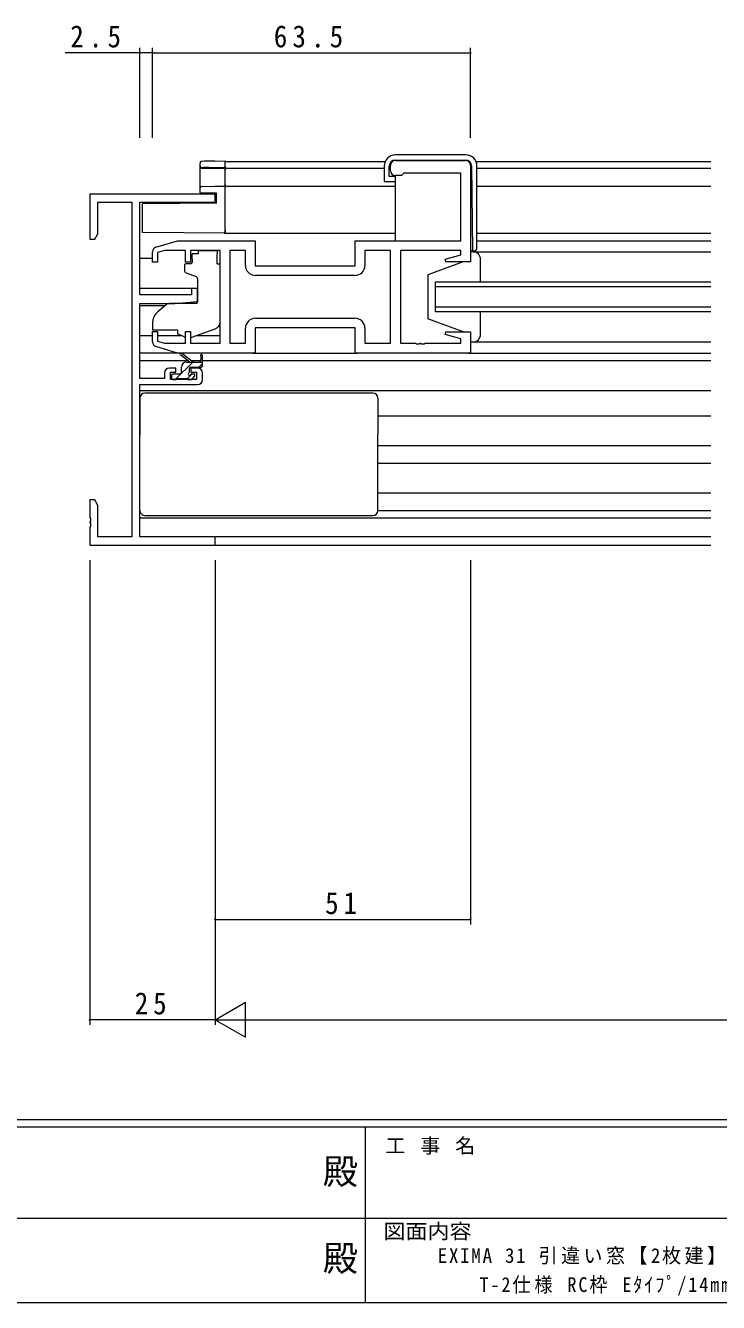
# Model space of a CAD drawing. Units: millimetres on the paper. Extents: x -420 to 373, y -297 to 267.
# Drawn here: x -100.5 to 37.8, y -297 to -42.3 of the extents above; entities that cross this region are included whole.
import ezdxf
from ezdxf.enums import TextEntityAlignment as Align

# ---------------------------------------------------------------- set-up
doc = ezdxf.new("R2010")
doc.units = ezdxf.units.MM
for name, color, linetype, lineweight in [('0-1_YKK_ZWAK', 7, 'Continuous', 9), ('0-3_YKK_11', 7, 'Continuous', 9), ('0-4_YKK_12', 2, 'Continuous', 9), ('0-5_YKK_13', 4, 'Continuous', 9), ('0-6_YKK_D', 6, 'Continuous', 9)]:
    doc.layers.add(name, color=color, linetype=linetype, lineweight=lineweight)
doc.layers.add('0-2_USER1', color=3, linetype='Continuous')
doc.styles.add('ＭＳ ゴシック', font='')
doc.styles.get('ＭＳ ゴシック').set_extended_font_data('MS Gothic')

msp = doc.modelspace()

# ---------------------------------------------------------------- linework, layer by layer
at = {"layer": '0-1_YKK_ZWAK'}
for p, q in [((352.3, -260.575), (-417.7, -260.575)), ((314.5, -261.975), (-417.7, -261.975)), ((-32.7, -261.975), (-32.7, -296.975)), ((-160.1, -280.175), (-31.3, -280.175)), ((-31.3, -280.175), (97.5, -280.175)), ((-417.7, -296.975), (314.5, -296.975))]:
    msp.add_line(p, q, dxfattribs=at)
at = {"layer": '0-3_YKK_11'}
for p, q in [((-27.7, -71.178), (-27.7, -70.178)), ((-26.7, -69.178), (-12.7, -69.178)), ((-11.7, -70.178), (-11.7, -89.378)), ((-25.5, -72.178), (-26.7, -72.178)), ((-25.2, -71.878), (-25.5, -72.178)), ((-25, -71.678), (-25.2, -71.878)), ((-13.63, -71.678), (-25, -71.678)), ((-13.63, -85.178), (-13.63, -71.678)), ((-87.7, -75.878), (-87.7, -84.878)), ((-62.7, -75.878), (-87.7, -75.878)), ((-62.7, -77.508), (-62.7, -75.878)), ((-86.07, -77.508), (-79.33, -77.508)), ((-86.07, -83.787), (-86.07, -77.508)), ((-79.33, -77.508), (-79.33, -144.248)), ((-77.7, -77.508), (-62.7, -77.508)), ((-77.7, -95.978), (-77.7, -77.508)), ((-86.7, -84.878), (-86.07, -83.787)), ((-87.7, -84.878), (-86.7, -84.878)), ((-74.487, -86.464), (-70.2, -85.178)), ((-70.2, -85.178), (-54.7, -85.178)), ((-54.7, -85.178), (-54.7, -90.178)), ((-34.7, -85.178), (-13.63, -85.178)), ((-34.7, -90.178), (-34.7, -85.178)), ((-75.2, -89.478), (-75.2, -87.422)), ((-72.805, -87.108), (-74.2, -87.526)), ((-74.2, -87.526), (-74.2, -89.478)), ((-68.6, -87.108), (-72.805, -87.108)), ((-68.6, -89.478), (-68.6, -87.108)), ((-67.6, -87.108), (-67.6, -89.478)), ((-61.7, -87.108), (-67.6, -87.108)), ((-61.7, -105.648), (-61.7, -87.108)), ((-59.77, -87.108), (-59.77, -105.648)), ((-56.63, -87.108), (-59.77, -87.108)), ((-56.63, -90.108), (-56.63, -87.108)), ((-32.77, -87.108), (-32.77, -90.108)), ((-27.7, -87.108), (-32.77, -87.108)), ((-27.7, -105.648), (-27.7, -87.108)), ((-25.7, -87.108), (-25.7, -105.648)), ((-13.63, -87.108), (-25.7, -87.108)), ((-16.729, -88.855), (-13.63, -88.025)), ((-16.66, -89.378), (-16.729, -88.855)), ((-13.63, -88.025), (-13.63, -87.108)), ((-74.2, -89.478), (-75.2, -89.478)), ((-67.6, -89.478), (-68.6, -89.478)), ((-54.7, -90.178), (-34.7, -90.178)), ((-11.7, -89.378), (-16.66, -89.378)), ((-34.77, -92.108), (-54.63, -92.108)), ((-34.77, -92.108), (-54.63, -92.108)), ((-67.4, -95.978), (-77.7, -95.978)), ((-67.4, -94.678), (-67.4, -95.978)), ((-66.2, -94.678), (-67.4, -94.678)), ((-66.2, -97.284), (-66.2, -94.678)), ((-77.7, -97.678), (-70.7, -97.678)), ((-77.7, -112.678), (-77.7, -97.678)), ((-70.7, -97.678), (-66.2, -97.284)), ((-54.63, -100.648), (-34.77, -100.648)), ((-75.2, -103.278), (-74.2, -103.278)), ((-75.2, -105.334), (-75.2, -103.278)), ((-74.2, -103.278), (-74.2, -105.229)), ((-68.6, -103.278), (-67.6, -103.278)), ((-68.6, -105.648), (-68.6, -103.278)), ((-67.6, -103.278), (-67.6, -105.648)), ((-56.63, -105.648), (-56.63, -102.648)), ((-54.7, -102.578), (-54.7, -107.578)), ((-34.7, -102.578), (-54.7, -102.578)), ((-34.7, -107.578), (-34.7, -102.578)), ((-32.77, -102.648), (-32.77, -105.648)), ((-16.729, -103.9), (-16.66, -103.378)), ((-13.63, -104.731), (-16.729, -103.9)), ((-16.66, -103.378), (-11.7, -103.378)), ((-11.7, -103.378), (-11.7, -107.578)), ((-70.2, -107.578), (-74.487, -106.292)), ((-74.2, -105.229), (-72.805, -105.648)), ((-72.805, -105.648), (-68.6, -105.648)), ((-67.6, -105.648), (-61.7, -105.648)), ((-59.77, -105.648), (-56.63, -105.648)), ((-32.77, -105.648), (-27.7, -105.648)), ((-25.7, -105.648), (-22.658, -105.648)), ((-22.658, -105.648), (-22.475, -105.768)), ((-22.475, -105.768), (-21.925, -105.768)), ((-21.925, -105.768), (-21.742, -105.648)), ((-21.742, -105.648), (-21.658, -105.648)), ((-21.658, -105.648), (-21.475, -105.768)), ((-21.475, -105.768), (-20.925, -105.768)), ((-20.925, -105.768), (-20.742, -105.648)), ((-20.742, -105.648), (-13.63, -105.648)), ((-13.63, -105.648), (-13.63, -104.731)), ((-54.7, -107.578), (-70.2, -107.578)), ((-11.7, -107.578), (-34.7, -107.578)), ((-72.8, -111.578), (-72.8, -112.678)), ((-70.5, -110.578), (-71.8, -110.578)), ((-71.6, -111.378), (-70.5, -111.378)), ((-71.6, -112.878), (-71.6, -111.378)), ((-70.5, -111.378), (-70.5, -110.578)), ((-67.5, -110.578), (-67.5, -111.378)), ((-66.2, -110.578), (-67.5, -110.578)), ((-67.5, -111.378), (-66.4, -111.378)), ((-66.4, -111.378), (-66.4, -112.878)), ((-65.2, -112.878), (-65.2, -111.578)), ((-72.8, -112.678), (-77.7, -112.678)), ((-77.7, -113.878), (-66.2, -113.878)), ((-77.7, -144.248), (-77.7, -113.878)), ((-66.4, -112.878), (-71.6, -112.878)), ((-87.7, -136.878), (-87.7, -140.42)), ((-86.7, -136.878), (-87.7, -136.878)), ((-86.07, -137.969), (-86.7, -136.878)), ((-86.07, -144.248), (-86.07, -137.969)), ((-87.7, -140.42), (-87.58, -140.603)), ((-87.58, -141.153), (-87.7, -141.336)), ((-87.7, -141.336), (-87.7, -141.42)), ((-87.7, -141.42), (-87.58, -141.603)), ((-87.58, -142.153), (-87.7, -142.336)), ((-87.7, -142.336), (-87.7, -145.878)), ((-87.58, -140.603), (-87.58, -141.153)), ((-87.58, -141.603), (-87.58, -142.153)), ((-79.33, -144.248), (-86.07, -144.248)), ((-62.7, -144.248), (-77.7, -144.248)), ((-62.7, -145.878), (-62.7, -144.248)), ((-87.7, -145.878), (-62.7, -145.878))]:
    msp.add_line(p, q, dxfattribs=at)
for centre, radius, start, end in [((-26.7, -70.178), 1, 90, 179.99998), ((-26.7, -71.178), 1, 180, 269.99998), ((-12.7, -70.178), 1, 0, 89.99998), ((-74.2, -87.422), 1, 106.69925, 180.00003), ((-54.63, -90.108), 2, 180, 269.99998), ((-34.77, -90.108), 2, 270, 359.99998), ((-54.63, -102.648), 2, 90, 179.99998), ((-34.77, -102.648), 2, 0, 89.99998), ((-74.2, -105.334), 1, 179.99995, 253.30074), ((-71.8, -111.578), 1, 90, 179.99998), ((-66.2, -111.578), 1, 0, 89.99998), ((-66.2, -112.878), 1, 270, 359.99998)]:
    msp.add_arc(centre, radius, start, end, dxfattribs=at)
at = {"layer": '0-4_YKK_12'}
for p, q in [((-60.7, -83.678), (-60.7, -69.378)), ((-60.7, -69.378), (-28.734, -69.378)), ((-28.926, -70.778), (-60.7, -70.778)), ((-10.426, -69.378), (36.3, -69.378)), ((36.3, -70.778), (-10.426, -70.778)), ((-60.9, -74.278), (-26.726, -74.278)), ((-10.426, -74.278), (36.3, -74.278)), ((-60.9, -83.678), (-26.726, -83.678)), ((-10.426, -83.678), (36.3, -83.678)), ((-10.426, -85.178), (36.3, -85.178)), ((-77.7, -88.678), (-75.2, -88.678)), ((-18.7, -99.378), (-18.7, -93.378)), ((-18.7, -93.378), (36.3, -93.378)), ((-77.7, -94.631), (-66.2, -94.631)), ((36.3, -94.378), (-18.7, -94.378)), ((-77.7, -98.124), (-72.632, -98.124)), ((-18.7, -98.378), (36.3, -98.378)), ((36.3, -99.378), (-18.7, -99.378)), ((-77.7, -104.078), (-75.2, -104.078)), ((-74.2, -104.078), (-69.551, -104.078)), ((-66.385, -104.078), (-61.7, -104.078)), ((-77.7, -109.078), (-68.09, -109.078)), ((-67.495, -109.078), (-65.646, -109.078)), ((-65.2, -109.078), (36.3, -109.078)), ((-12.2, -107.578), (36.3, -107.578)), ((-77.7, -115.078), (36.3, -115.078)), ((-30.2, -120.078), (36.3, -120.078)), ((-30.2, -126.031), (36.3, -126.031)), ((-30.2, -129.524), (36.3, -129.524)), ((-30.2, -135.478), (36.3, -135.478)), ((-77.7, -140.478), (36.3, -140.478)), ((36.3, -144.248), (-77.4, -144.248)), ((-63, -145.878), (36.3, -145.878))]:
    msp.add_line(p, q, dxfattribs=at)
at = {"layer": '0-5_YKK_13'}
for p, q in [((-12.626, -68.078), (-26.726, -68.078)), ((-65.7, -70.313), (-65.7, -69.677)), ((-65.7, -70.402), (-65.7, -70.313)), ((-65.7, -74.66), (-65.7, -70.402)), ((-65.405, -70.692), (-60.7, -70.773)), ((-62.752, -69.283), (-60.7, -69.247)), ((-60.7, -69.247), (-60.7, -69.547)), ((-60.7, -70.347), (-60.7, -69.547)), ((-60.7, -70.773), (-60.7, -70.647)), ((-60.7, -70.773), (-60.7, -71.073)), ((-60.7, -73.978), (-60.7, -71.073)), ((-28.926, -70.278), (-28.926, -73.378)), ((-27.926, -72.378), (-27.926, -70.278)), ((-26.726, -69.078), (-12.674, -69.078)), ((-11.474, -70.267), (-11.326, -87.177)), ((-10.426, -86.678), (-10.426, -70.278)), ((-28.926, -73.378), (-28.426, -73.378)), ((-28.426, -73.378), (-26.726, -73.378)), ((-26.726, -72.378), (-27.926, -72.378)), ((-26.726, -72.378), (-26.726, -85.178)), ((-65.405, -74.36), (-62.729, -74.313)), ((-62.729, -74.313), (-60.7, -74.278)), ((-62.4, -75.678), (-62.726, -75.672)), ((-62.4, -77.678), (-62.4, -75.678)), ((-60.7, -73.978), (-60.7, -74.278)), ((-60.7, -74.278), (-60.7, -74.578)), ((-60.7, -83.078), (-60.7, -74.578)), ((-62.4, -77.678), (-77.2, -77.807)), ((-77.2, -82.934), (-77.2, -77.807)), ((-77.2, -83.534), (-77.2, -82.934)), ((-60.7, -83.678), (-77.2, -83.534)), ((-60.7, -83.078), (-60.7, -83.678)), ((-67.27, -88.778), (-67.27, -87.778)), ((-66.1, -87.778), (-67.27, -87.778)), ((-67.27, -88.778), (-67.27, -89.478)), ((-66.1, -87.108), (-66.1, -87.778)), ((-66.1, -87.108), (-62.3, -87.108)), ((-62.3, -87.108), (-62.3, -87.778)), ((-62.3, -88.778), (-62.3, -87.778)), ((-62.3, -89.778), (-62.3, -88.778)), ((-11.7, -87.178), (-10.926, -87.178)), ((-11.7, -87.378), (-11.7, -89.378)), ((-11.2, -87.378), (-11.7, -87.378)), ((-11.2, -87.378), (36.3, -87.378)), ((-9.7, -93.378), (-9.7, -88.878)), ((-68.8, -90.078), (-68.8, -91.128)), ((-67.57, -89.778), (-68.5, -89.778)), ((-68.471, -91.598), (-66.471, -92.326)), ((-62.3, -89.778), (-61.7, -89.778)), ((-61.7, -101.333), (-61.7, -89.778)), ((-13.2, -89.378), (-20.2, -91.978)), ((-11.7, -89.378), (-13.2, -89.378)), ((-66.2, -92.774), (-66.2, -97.38)), ((-20.2, -91.978), (-20.2, -100.778)), ((-72.437, -97.961), (-74.128, -99.38)), ((-66.417, -97.68), (-71.803, -97.727)), ((-75.2, -101.678), (-75.2, -102.978)), ((-13.2, -103.378), (-20.2, -100.778)), ((-9.7, -103.878), (-9.7, -99.378)), ((-75.2, -102.978), (-70.2, -102.978)), ((-70.2, -102.978), (-70.2, -103.278)), ((-70.2, -103.278), (-70.2, -103.775)), ((-68.894, -104.384), (-70.2, -103.775)), ((-67.328, -104.418), (-62.691, -102.744)), ((-13.2, -103.378), (-11.7, -103.378)), ((-11.7, -103.378), (-11.7, -105.378)), ((-11.7, -105.378), (-11.2, -105.378)), ((-11.2, -105.378), (36.3, -105.377)), ((-70.127, -107.578), (-77.7, -107.578)), ((-70.659, -112.878), (-67.159, -109.378)), ((-67.7, -109.378), (-69.519, -107.977)), ((-67.1, -109.378), (-69.318, -107.695)), ((-68.4, -109.378), (-65.2, -109.378)), ((-65.5, -108.252), (-65.699, -109.378)), ((-65.2, -110.078), (-65.2, -108.078)), ((-55.2, -107.578), (-34.2, -107.578)), ((-69.7, -111.778), (-71.1, -111.778)), ((-69.4, -111.478), (-69.4, -110.378)), ((-68.286, -112.751), (-67.313, -111.778)), ((-67.8, -111.317), (-67.8, -110.678)), ((-67.5, -110.378), (-65.5, -110.378)), ((-67, -111.778), (-67.339, -111.778)), ((-65.914, -110.378), (-65.2, -109.664)), ((-71.4, -112.078), (-71.4, -112.578)), ((-71.1, -112.878), (-70.6, -112.878)), ((-70.4, -112.678), (-68.3, -112.678)), ((-68.1, -112.878), (-67.5, -112.878)), ((-67.288, -112.79), (-66.788, -112.29)), ((-77.7, -116.578), (-77.7, -123.878)), ((-68.2, -115.578), (-76.7, -115.578)), ((-39.2, -115.578), (-68.2, -115.578)), ((-31.2, -115.578), (-39.2, -115.578)), ((-30.2, -116.578), (-30.2, -123.878)), ((-77.7, -138.978), (-77.7, -123.878)), ((-30.2, -138.978), (-30.2, -123.878)), ((-76.7, -139.978), (-31.2, -139.978)), ((-30.2, -138.978), (36.3, -138.978))]:
    msp.add_line(p, q, dxfattribs=at)
for points in [[(-65.38, -69.369), (-65.402, -69.371), (-65.444, -69.377), (-65.473, -69.384), (-65.505, -69.394), (-65.545, -69.413), (-65.593, -69.446), (-65.642, -69.499), (-65.68, -69.57), (-65.699, -69.654), (-65.7, -69.677)], [(-65.7, -70.402), (-65.614, -70.605), (-65.405, -70.692)], [(-65.386, -70.607), (-65.4, -70.61), (-65.405, -70.612)], [(-62.752, -70.612), (-63.989, -70.596), (-64.937, -70.594), (-65.386, -70.607)], [(-62.752, -69.283), (-63.93, -69.309), (-64.86, -69.339), (-65.355, -69.367)], [(-60.7, -70.347), (-60.7, -70.647), (-62.752, -70.612)], [(-62.726, -75.672), (-65.7, -75.62), (-65.7, -74.66)]]:
    msp.add_lwpolyline(points, dxfattribs=at)
for centre, radius, start, end in [((-26.726, -70.278), 2.2, 90, 180), ((-12.626, -70.278), 2.2, 0, 90), ((-65.4, -70.313), 0.3, 180.00426, 269.00446), ((-26.726, -70.278), 1.2, 90, 180), ((-12.674, -70.278), 1.2, 0.5, 90), ((-65.4, -74.66), 0.3, 90.99998, 180), ((-11.2, -88.878), 1.5, 0, 90), ((-10.926, -86.678), 0.5, 270, 0), ((-68.5, -90.078), 0.3, 90, 180), ((-68.3, -91.128), 0.5, 180, 249.99998), ((-67.57, -89.478), 0.3, 270, 0), ((-66.7, -92.774), 0.5, 0, 69.99998), ((-71.794, -98.727), 1, 90.5, 130), ((-66.5, -97.38), 0.3, 270.49998, 0), ((-72.2, -101.678), 3, 130, 180), ((-63.2, -101.333), 1.5, 289.85326, 0), ((-68.471, -103.478), 1, 245, 262.59306), ((-67.668, -103.478), 1, 273.88683, 289.85326), ((-11.2, -103.878), 1.5, 270, 0), ((-69.5, -107.778), 0.2, 24.41711, 264.41711), ((-68.4, -110.378), 1, 89.99998, 179.99998), ((-65.4, -108.078), 0.2, 359.99998, 239.99998), ((-71.1, -112.078), 0.3, 89.99998, 179.99998), ((-69.7, -111.478), 0.3, 269.99998, 359.99998), ((-67.8, -111.778), 0.25, 123.05573, 326.94426), ((-68.1, -111.317), 0.3, 303.05573, 359.99998), ((-67.5, -110.678), 0.3, 89.99998, 179.99998), ((-67.339, -112.078), 0.3, 89.99998, 146.94426), ((-67, -112.078), 0.3, 314.99998, 89.99998), ((-65.5, -110.078), 0.3, 269.99998, 359.99998), ((-71.1, -112.578), 0.3, 179.99998, 269.99998), ((-70.6, -112.678), 0.2, 269.99998, 359.99998), ((-68.1, -112.678), 0.2, 179.99998, 269.99998), ((-67.5, -112.578), 0.3, 269.99998, 314.99998), ((-76.7, -116.578), 1, 90, 180), ((-31.2, -116.578), 1, 0, 90), ((-76.7, -138.978), 1, 180, 270), ((-31.2, -138.978), 1, 270, 0)]:
    msp.add_arc(centre, radius, start, end, dxfattribs=at)
at = {"layer": '0-6_YKK_D'}
for p, q in [((-77.7, -47.678), (-92.6, -47.678)), ((-77.7, -64.678), (-77.7, -46.678)), ((-75.2, -47.678), (-77.7, -47.678)), ((-75.2, -64.678), (-75.2, -46.678)), ((-75.2, -64.678), (-75.2, -46.678)), ((-75.2, -47.678), (-11.7, -47.678)), ((-11.7, -64.678), (-11.7, -46.678)), ((-87.7, -148.878), (-87.7, -241.575)), ((-62.7, -148.878), (-62.7, -221.575)), ((-62.7, -148.878), (-62.7, -241.575)), ((-62.7, -148.878), (-62.7, -241.575)), ((-11.7, -148.878), (-11.7, -221.575)), ((-62.7, -220.575), (-11.7, -220.575)), ((-62.7, -240.575), (-56.638, -237.075)), ((-56.638, -244.075), (-56.638, -237.075)), ((-62.7, -240.575), (-87.7, -240.575)), ((-62.7, -240.575), (-50.576, -240.575)), ((-62.7, -240.575), (-56.638, -244.075)), ((-55.7, -240.575), (270.3, -240.575))]:
    msp.add_line(p, q, dxfattribs=at)
for centre, start, end in [((-77.7, -47.678), 0, 180), ((-77.7, -47.678), 180, 0), ((-75.2, -47.678), 0, 180), ((-75.2, -47.678), 0, 180), ((-75.2, -47.678), 180, 0), ((-75.2, -47.678), 180, 0), ((-11.7, -47.678), 0, 180), ((-11.7, -47.678), 180, 0), ((-62.7, -220.575), 0, 180), ((-62.7, -220.575), 180, 0), ((-11.7, -220.575), 0, 180), ((-11.7, -220.575), 180, 0), ((-87.7, -240.575), 0, 180), ((-87.7, -240.575), 180, 0)]:
    msp.add_arc(centre, 0.106, start, end, dxfattribs=at)

# ---------------------------------------------------------------- texts
at = {"layer": '0-1_YKK_ZWAK', "color": 2, "style": 'ＭＳ ゴシック'}
for p in [(-41.182, -274.932), (-41.182, -292.253)]:
    msp.add_text('殿', height=5.132, dxfattribs=at).set_placement(p, align=Align.BOTTOM_LEFT)
at = {"layer": '0-1_YKK_ZWAK', "style": 'ＭＳ ゴシック', "width": 1.1}
msp.add_text('図面内容', height=2.933, dxfattribs=at).set_placement((-29.083, -285.124), align=Align.BOTTOM_LEFT)
at = {"layer": '0-1_YKK_ZWAK', "insert": (-28.688, -267.508), "char_height": 2.933, "attachment_point": 7, "style": 'ＭＳ ゴシック'}
msp.add_mtext('\\T1.16;工\\~事\\~名', dxfattribs=at)
at = {"layer": '0-2_USER1', "color": 7, "char_height": 2.933, "attachment_point": 7, "style": 'ＭＳ ゴシック'}
for s, insert in [('\\T1.18;\\W0.95;EXIMA\\~31\\~引違い窓【2枚建】ﾌﾗｯﾄ下枠仕様', (-18.243, -289.424)), ('\\T1.22;\\W0.9;T-2仕様\\~RC枠\\~Eﾀｲﾌﾟ/14mm溝幅', (-9.903, -295.6))]:
    msp.add_mtext(s, dxfattribs=dict(at, insert=insert))
at = {"layer": '0-6_YKK_D', "color": 3, "char_height": 4.399, "attachment_point": 7, "style": 'ＭＳ ゴシック'}
for s, insert in [('\\T1.38;\\W0.9;2.5', (-91.6, -46.678)), ('\\T1.38;\\W0.9;63.5', (-50.97, -46.678)), ('\\T1.36;\\W0.9;51', (-40.72, -219.575)), ('\\T1.36;\\W0.9;25', (-78.72, -239.575))]:
    msp.add_mtext(s, dxfattribs=dict(at, insert=insert))

doc.saveas('drawing.dxf')
